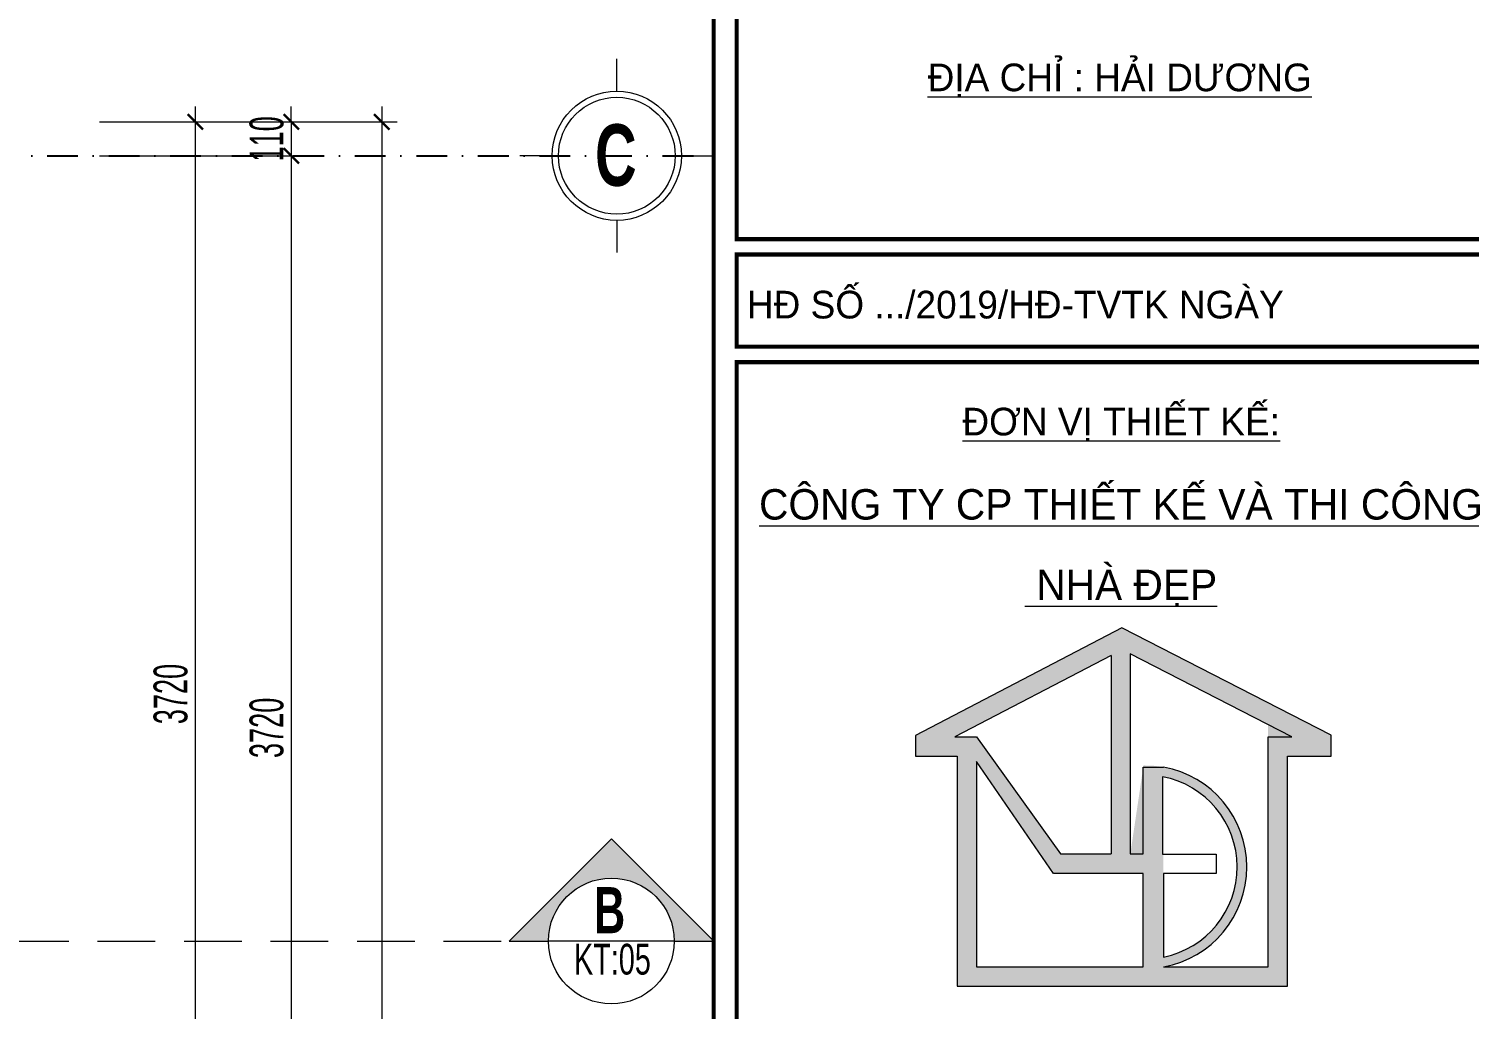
# Model space of a CAD drawing. Header units: inches. Extents: x 274208 to 641690, y -81912 to 129129.
# Drawn here: x 485136 to 489819, y 97613 to 100800 of the extents above; entities that cross this region are included whole.
import ezdxf
from ezdxf.enums import TextEntityAlignment as Align

# ---------------------------------------------------------------- set-up
doc = ezdxf.new("R2010")
doc.units = ezdxf.units.IN
doc.header["$MEASUREMENT"] = 0
doc.header["$PDMODE"] = 3
doc.linetypes.add('$1$HIDDEN', pattern=[0.375, 0.25, -0.125])
doc.linetypes.add('DASHDOT', pattern=[1, 0.5, -0.25, 0, -0.25])
for name, color, linetype, lineweight in [('02.Thay', 145, 'Continuous', 20), ('05.Text', 253, 'Continuous', 18), ('08.Dim', 156, 'Continuous', 15), ('09.Hatch', 250, 'Continuous', 5), ('11.Khung bo', 32, 'Continuous', 50), ('NN_KI HIEU', 22, 'Continuous', 18)]:
    doc.layers.add(name, color=color, linetype=linetype, lineweight=lineweight)
doc.layers.add('TRUC', color=250, linetype='DASHDOT')
doc.styles.add('AVANTH', font='')
doc.styles.add('AVANTHB', font='')
doc.styles.add('TT5_Text Dim', font='hoatbif.shx', dxfattribs={"width": 0.6})
doc.styles.add('VnAvantH', font='')
doc.styles.get('AVANTH').set_extended_font_data('.VnAvantH')
doc.styles.get('AVANTHB').set_extended_font_data('.VnAvantH', bold=True)
doc.styles.get('VnAvantH').set_extended_font_data('.VnAvantH')
doc.dimstyles.new('TT5_Dim 1-50', dxfattribs={"dimscale": 50, "dimtxt": 2.2, "dimasz": 1, "dimexe": 1, "dimexo": 0.5, "dimgap": 0.5, "dimtad": 1, "dimdec": 0, "dimzin": 0, "dimdsep": 46, "dimtxsty": 'TT5_Text Dim', "dimblk": 'ARCHTICK', "dimcen": 0, "dimdle": 1, "dimclrd": 256, "dimclre": 256, "dimclrt": 1, "dimadec": 0, "dimazin": 0, "dimtfac": 0.015, "dimtdec": 0, "dimtix": 1, "dimtmove": 2, "dimatfit": 3, "dimldrblk": 'DOT', "dimfxl": 1, "dimtolj": 1, "dimtzin": 0, "dimlwd": -1, "dimlwe": -1, "dimarcsym": 1})

# ---------------------------------------------------------------- blocks, each defined once
blk = doc.blocks.new('100')
at = {"layer": '05.Text'}
h = blk.add_hatch(color=3, dxfattribs=at)
h.paths.add_polyline_path([(1897374.8, -927367.2), (1897374.8, -927500.9), (1897645.9, -927500.9), (1897645.9, -928997.7), (1898856.2, -928997.7), (1899793.6, -928997.7), (1899793.6, -927501.1), (1900077.5, -927501.1), (1900077.5, -927366), (1898717.4, -926668)])
h.paths.add_polyline_path([(1898771.8, -928138.1), (1898857.8, -927562.3, -0.921492), (1898987.4, -928872.3), (1899668.1, -928872.3), (1899668.1, -927296.9), (1898771.8, -926836.9)], flags=16)
h.paths.add_polyline_path([(1898646.3, -926846.5), (1898646.3, -928138), (1898318.2, -928138), (1897771.4, -927375.4), (1897630.6, -927375.4)], flags=16)
h.paths.add_polyline_path([(1898981.8, -927635.7, -0.822042), (1898987.4, -928808.4), (1898987.4, -928139.2), (1898981.8, -928139.2)], flags=16)
h.paths.add_polyline_path([(1897771.4, -927537.1), (1898273, -928264.7), (1898856.2, -928264.7), (1898856.2, -928872.3), (1897771.4, -928872.3)], flags=16)
for p, q in [((1898717.4, -926668), (1897374.8, -927367.2)), ((1900077.5, -927366), (1898717.4, -926668)), ((1898646.3, -926846.5), (1897630.6, -927375.4)), ((1898646.3, -926846.5), (1898646.3, -928138)), ((1899821.5, -927375.6), (1898771.8, -926836.9)), ((1898771.8, -926836.9), (1898771.8, -928138.1)), ((1897374.8, -927367.2), (1897374.8, -927500.9)), ((1897630.6, -927375.4), (1897771.4, -927375.4)), ((1897771.4, -927375.4), (1897771.4, -927375.4)), ((1897771.4, -927375.4), (1898318.2, -928138)), ((1899668.1, -928872.3), (1899668.1, -927375.6)), ((1899668.1, -927375.6), (1899821.5, -927375.6)), ((1900077.5, -927501.1), (1900077.5, -927366)), ((1897374.8, -927500.9), (1897645.9, -927500.9)), ((1897645.9, -927500.9), (1897645.9, -928997.7)), ((1899793.6, -928997.7), (1899793.6, -927501.1)), ((1899793.6, -927501.1), (1900077.5, -927501.1)), ((1897771.4, -927537.1), (1897771.4, -928872.3)), ((1898273, -928264.7), (1897771.4, -927537.1)), ((1898856.2, -928138.1), (1898856.2, -927572.9)), ((1898856.2, -928138.1), (1898856.2, -927572.9)), ((1898856.2, -927572.9), (1898987.4, -927572.9)), ((1898981.8, -927635.7), (1898981.8, -928139.2)), ((1898318.2, -928138), (1898646.3, -928138)), ((1898771.8, -928138.1), (1898856.2, -928138.1)), ((1898981.8, -928139.2), (1899329.5, -928139.2)), ((1899329.5, -928139.2), (1899329.5, -928264.7)), ((1898856.2, -928264.7), (1898273, -928264.7)), ((1898856.2, -928872.3), (1898856.2, -928264.7)), ((1899329.5, -928264.7), (1898987.4, -928264.7)), ((1898987.4, -928264.7), (1898987.4, -928808.4)), ((1897771.4, -928872.3), (1898856.2, -928872.3)), ((1898987.4, -928872.3), (1899668.1, -928872.3)), ((1897645.9, -928997.7), (1898856.2, -928997.7)), ((1898856.2, -928997.7), (1899793.6, -928997.7))]:
    blk.add_line(p, q, dxfattribs=at)
for radius, start, end in [(660.4, 280.33157, 79.66843), (597.7, 281.42979, 79.11639)]:
    blk.add_arc((1898869, -928222.6), radius, start, end, dxfattribs=at)
at = {"layer": '11.Khung bo', "const_width": 26.7}
for points in [[(1860913, -945239.8), (1860913, -916940.1), (1896062.6, -916940.1), (1896062.6, -945239.8)], [(1896212.6, -924140), (1901212.6, -924140), (1901212.6, -920240), (1896212.6, -920240)], [(1896212.6, -924840), (1901212.6, -924840), (1901212.6, -924240), (1896212.6, -924240)], [(1896212.6, -930771.1), (1901212.6, -930771.1), (1901212.6, -924940), (1896212.6, -924940)]]:
    blk.add_lwpolyline(points, close=True, dxfattribs=at)
at = {"layer": '05.Text', "style": 'VnAvantH'}
for s, height, p in [('%%U®Þa chØ : H¶I D¦¥NG', 179.998, (1898702.9, -923178.4)), ('%%U®¬n vÞ thiÕt kÕ:', 179.998, (1898712.6, -925416.4)), ('%%Uc«ng ty cp thiÕt kÕ vµ thi c«ng', 197.998, (1898711.5, -925963.6)), ('%%U nhµ ®Ñp', 197.998, (1898711.5, -926487.1))]:
    blk.add_text(s, height=height, dxfattribs=at).set_placement(p, align=Align.CENTER)
blk.add_text('H§ sè .../2019/H§-TVTK ngµy ', height=179.998, dxfattribs=at).set_placement((1898057.4, -924540), align=Align.MIDDLE)
blk = doc.blocks.new('DANHTRUC')
for p, q in [((980383.4, -947346.6), (980383.4, -947136.6)), ((979963.4, -947766.6), (979753.4, -947766.6)), ((980803.4, -947766.6), (981013.4, -947766.6)), ((980383.4, -948186.6), (980383.4, -948396.6))]:
    blk.add_line(p, q)
for radius in [420, 380]:
    blk.add_circle((980383.4, -947766.6), radius)
blk = doc.blocks.new('_ARCHTICK')
at = {"color": 0, "linetype": 'ByBlock', "const_width": 0.15}
blk.add_lwpolyline([(-0.5, -0.5), (0.5, 0.5)], dxfattribs=at)
blk = doc.blocks.new('*D173')
at = {"layer": '08.Dim', "transparency": 16777216}
for p, q in [((485677.1, 100547.6), (485677.1, 96727.6)), ((485366.1, 100497.6), (485727.1, 100497.6)), ((485366.1, 96777.6), (485727.1, 96777.6))]:
    blk.add_line(p, q, dxfattribs=at)
at = {"layer": 'Defpoints', "color": 0, "transparency": 16777216}
for p in [(485341.1, 100497.6), (485341.1, 96777.6), (485677.1, 96777.6)]:
    blk.add_point(p, dxfattribs=at)
at = {"layer": '08.Dim', "transparency": 16777216, "xscale": 50, "yscale": 50, "zscale": 50}
for p, rotation in [((485677.1, 100497.6), 90), ((485677.1, 96777.6), 270)]:
    blk.add_blockref('_ARCHTICK', p, dxfattribs=dict(at, rotation=rotation))
at = {"layer": '08.Dim', "color": 1, "transparency": 16777216, "insert": (485597.1, 98637.6), "char_height": 110, "attachment_point": 5, "rotation": 90, "style": 'TT5_Text Dim'}
blk.add_mtext('\\A1;3720', dxfattribs=at)
blk = doc.blocks.new('_DOT')
at = {"color": 1, "linetype": 'ByBlock'}
blk.add_line((-0.5, 0), (-1, 0), dxfattribs=at)
at = {"color": 1, "linetype": 'ByBlock', "const_width": 0.5}
blk.add_lwpolyline([(-0.25, 0, 1), (0.25, 0, 1)], format="xyb", close=True, dxfattribs=at)
blk = doc.blocks.new('*D176')
at = {"layer": '08.Dim', "transparency": 16777216}
for p, q in [((485989.2, 100497.6), (485989.2, 100547.6)), ((485366.1, 100497.6), (486039.2, 100497.6)), ((485989.2, 100497.6), (485989.2, 100387.6)), ((485366.1, 100387.6), (486039.2, 100387.6)), ((485989.2, 100387.6), (485989.2, 100337.6))]:
    blk.add_line(p, q, dxfattribs=at)
at = {"layer": 'Defpoints', "color": 0, "transparency": 16777216}
for p in [(485341.1, 100497.6), (485341.1, 100387.6), (485989.2, 100387.6)]:
    blk.add_point(p, dxfattribs=at)
at = {"layer": '08.Dim', "transparency": 16777216, "xscale": 50, "yscale": 50, "zscale": 50}
for p, rotation in [((485989.2, 100497.6), 270), ((485989.2, 100387.6), 90)]:
    blk.add_blockref('_ARCHTICK', p, dxfattribs=dict(at, rotation=rotation))
at = {"layer": '08.Dim', "color": 1, "transparency": 16777216, "insert": (485909.2, 100442.6), "char_height": 110, "attachment_point": 5, "rotation": 90, "style": 'TT5_Text Dim'}
blk.add_mtext('\\A1;110', dxfattribs=at)
blk = doc.blocks.new('*D177')
at = {"layer": '08.Dim', "transparency": 16777216}
for p, q in [((485989.2, 100437.6), (485989.2, 96617.6)), ((485366.1, 100387.6), (486039.2, 100387.6)), ((485366.1, 96667.6), (486039.2, 96667.6))]:
    blk.add_line(p, q, dxfattribs=at)
at = {"layer": 'Defpoints', "color": 0, "transparency": 16777216}
for p in [(485341.1, 100387.6), (485341.1, 96667.6), (485989.2, 96667.6)]:
    blk.add_point(p, dxfattribs=at)
at = {"layer": '08.Dim', "transparency": 16777216, "xscale": 50, "yscale": 50, "zscale": 50}
for p, rotation in [((485989.2, 100387.6), 90), ((485989.2, 96667.6), 270)]:
    blk.add_blockref('_ARCHTICK', p, dxfattribs=dict(at, rotation=rotation))
at = {"layer": '08.Dim', "color": 1, "transparency": 16777216, "insert": (485909.2, 98527.6), "char_height": 110, "attachment_point": 5, "rotation": 90, "style": 'TT5_Text Dim'}
blk.add_mtext('\\A1;3720', dxfattribs=at)
blk = doc.blocks.new('*D180')
at = {"layer": '08.Dim', "transparency": 16777216}
for p, q in [((486283.1, 100547.6), (486283.1, 93447.6)), ((485366.1, 100497.6), (486333.1, 100497.6)), ((485366.1, 93497.6), (486333.1, 93497.6))]:
    blk.add_line(p, q, dxfattribs=at)
at = {"layer": 'Defpoints', "color": 0, "transparency": 16777216}
for p in [(485341.1, 100497.6), (485341.1, 93497.6), (486283.1, 93497.6)]:
    blk.add_point(p, dxfattribs=at)
at = {"layer": '08.Dim', "transparency": 16777216, "xscale": 50, "yscale": 50, "zscale": 50}
for p, rotation in [((486283.1, 100497.6), 90), ((486283.1, 93497.6), 270)]:
    blk.add_blockref('_ARCHTICK', p, dxfattribs=dict(at, rotation=rotation))
at = {"layer": '08.Dim', "color": 1, "transparency": 16777216, "insert": (486203.1, 96997.6), "char_height": 110, "attachment_point": 5, "rotation": 90, "style": 'TT5_Text Dim'}
blk.add_mtext('\\A1;7000', dxfattribs=at)

msp = doc.modelspace()

# ---------------------------------------------------------------- hatches: boundary and pattern name
at = {"layer": '09.Hatch'}
msp.add_hatch(color=256, dxfattribs=at).paths.add_polyline_path([(487234.3, 97834.6), (487362.4, 97834.6), (487029.8, 98167.3), (486697.1, 97834.6), (486825.2, 97834.6, -0.414214), (487029.8, 98039.2, -0.414214)])

# ---------------------------------------------------------------- linework, layer by layer
at = {"layer": '02.Thay'}
for p, q in [((487029.8, 98167.3), (486697.1, 97834.6)), ((487029.8, 98167.3), (487362.4, 97834.6)), ((486697.1, 97834.6), (486825.2, 97834.6)), ((487234.3, 97834.6), (486825.2, 97834.6)), ((487234.3, 97834.6), (487362.4, 97834.6))]:
    msp.add_line(p, q, dxfattribs=at)
msp.add_circle((487029.8, 97834.6), 204.5, dxfattribs=at)
at = {"layer": 'NN_KI HIEU', "linetype": '$1$HIDDEN', "ltscale": 750}
msp.add_lwpolyline([(470452.9, 97834.6), (486731.9, 97834.6)], dxfattribs=at)
at = {"layer": 'TRUC', "ltscale": 200}
msp.add_line((469787.6, 100387.6), (487362.4, 100387.6), dxfattribs=at)

# ---------------------------------------------------------------- block references
at = {"layer": '05.Text', "xscale": 0.5, "yscale": 0.5, "zscale": 0.5}
for name, p in [('100', (-460668.9, 562186.6)), ('DANHTRUC', (-3144.2, 574270.9))]:
    msp.add_blockref(name, p, dxfattribs=at)

# ---------------------------------------------------------------- texts
at = {"layer": '05.Text', "style": 'AVANTHB', "width": 0.7}
msp.add_text('c', height=200, dxfattribs=at).set_placement((486976.6, 100289.9))
at = {"layer": '05.Text', "width": 0.7}
for s, height, style, p in [('b', 150, 'AVANTHB', (487024.1, 97934.9)), ('KT:05', 100, 'AVANTH', (487033.2, 97775.6))]:
    msp.add_text(s, height=height, dxfattribs=dict(at, style=style)).set_placement(p, align=Align.MIDDLE_CENTER)

# ---------------------------------------------------------------- dimensions: what is measured, and where the dimension line sits
at = {"layer": '08.Dim'}
for base, p1, p2, picture, middle in [((485989.2, 100387.6), (485341.1, 100497.6), (485341.1, 100387.6), '*D176', (485909.2, 100442.6)), ((485677.1, 96777.6), (485341.1, 100497.6), (485341.1, 96777.6), '*D173', (485597.1, 98637.6)), ((486283.1, 93497.6), (485341.1, 100497.6), (485341.1, 93497.6), '*D180', (486203.1, 96997.6)), ((485989.2, 96667.6), (485341.1, 100387.6), (485341.1, 96667.6), '*D177', (485909.2, 98527.6))]:
    dim = msp.add_linear_dim(base=base, p1=p1, p2=p2, angle=90, dimstyle='TT5_Dim 1-50', dxfattribs=at)
    dim.commit()
    dim.dimension.update_dxf_attribs({"geometry": picture, "text_midpoint": middle})

doc.saveas('drawing.dxf')
